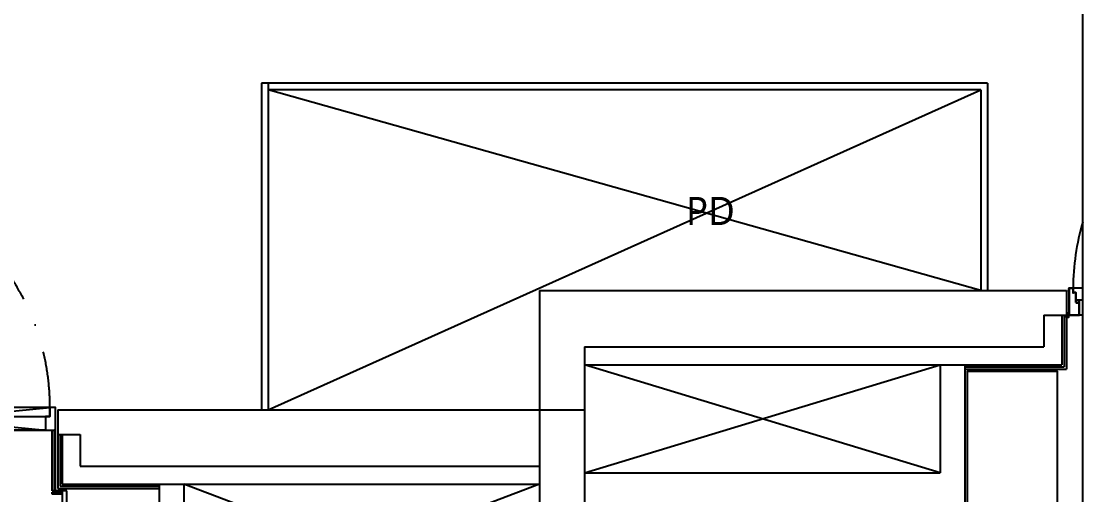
# Model space of a CAD drawing. Header units: millimetres. Extents: x -33000 to 294000, y 0 to 42408.
# Drawn here: x 104092 to 108808, y 17196 to 19299 of the extents above; entities that cross this region are included whole.
import ezdxf
from ezdxf.enums import TextEntityAlignment as Align

# ---------------------------------------------------------------- set-up
doc = ezdxf.new("R2010")
doc.units = ezdxf.units.MM
doc.header["$LTSCALE"] = 50
doc.linetypes.add('DASHDOTX2', pattern=[2, 1, -0.5, 0, -0.5])
doc.layers.add('arch', color=8, linetype='Continuous')
doc.layers.add('실명', color=9, linetype='Continuous')
doc.styles.add('FORTELINE', font='malgun.ttf')

msp = doc.modelspace()

# ---------------------------------------------------------------- linework, layer by layer
at = {"layer": 'arch'}
for p, q in [((108807.8, 9943.4), (108807.8, 25474.6)), ((108355, 18104), (105190, 18994)), ((105190, 17574), (108355, 18994)), ((108745, 18111.4), (108745, 18101)), ((108746.6, 18111.4), (108746.6, 18101)), ((108762.4, 18114), (108747.6, 18114)), ((108762.4, 18112.4), (108747.6, 18112.4)), ((108763.4, 18111.4), (108763.4, 18095)), ((108807.8, 18114), (108765, 18114)), ((108765, 18111.4), (108765, 18114)), ((108765, 18111.4), (108765, 18095)), ((106395, 18104), (106395, 10414)), ((106395, 18104), (108735, 18104)), ((108746.6, 18101), (108745, 18101)), ((108776.4, 18094), (108766, 18094)), ((108776.4, 18092.4), (108766, 18092.4)), ((108777.4, 18050.5), (108777.4, 18091.4)), ((108779, 18050.5), (108779, 18091.4)), ((108807.8, 18061), (108779, 18061)), ((108780, 18049.5), (108789.8, 18049.5)), ((108780, 18047.9), (108789.8, 18047.9)), ((108790.8, 18050.5), (108790.8, 18059.4)), ((108792.4, 17996.6), (108792.4, 18059.4)), ((108794, 17995), (108794, 18059.4)), ((108635, 17994), (108735, 17994)), ((108745, 18007), (108745, 17996.6)), ((108745, 18007), (108746.6, 18007)), ((108746.6, 18007), (108746.6, 17996.6)), ((108747.6, 17995.6), (108791.4, 17995.6)), ((108747.6, 17994), (108793, 17994)), ((108807.8, 17994), (108793, 17994)), ((106595, 17854), (106595, 10634)), ((106595, 17854), (108635, 17854)), ((106595, 17294), (108175, 17774)), ((108175, 17294), (106595, 17774)), ((106595, 17774), (108715, 17774)), ((108175, 17774), (108175, 17294)), ((108285, 17764), (108725, 17764)), ((108285, 17754), (108735, 17754)), ((104255, 17574), (106595, 17574)), ((104255, 17574), (104255, 17464)), ((106595, 17574), (106595, 10414)), ((104230, 17214), (104230, 17484)), ((104230, 17484), (104239, 17484)), ((104245, 17484), (104239, 17484)), ((104239, 17484), (104239, 17208)), ((104239, 17484), (104239, 17214)), ((104245, 17208), (104245, 17484)), ((104255, 17464), (104255, 17224)), ((104255, 17464), (104355, 17464)), ((104265, 17464), (104265, 17234)), ((104275, 17464), (104275, 17244)), ((104355, 17464), (104355, 17324)), ((104355, 17324), (106395, 17324)), ((104365, 17324), (106395, 17324)), ((106395, 17324), (106395, 10634)), ((106595, 17294), (108175, 17294)), ((104239, 17214), (104230, 17214)), ((104245, 17214), (104245, 17208)), ((104275, 17214), (104245, 17214)), ((104255, 17224), (104705, 17224)), ((104265, 17234), (104705, 17234)), ((104275, 17244), (106395, 17244)), ((104275, 17208), (104275, 17214)), ((104295, 17214), (104275, 17214)), ((104275, 17214), (104275, 17134)), ((104295, 17134), (104295, 17214)), ((104705, 17244), (104705, 15074)), ((106395, 17244), (104815, 16644)), ((106395, 16644), (104815, 17244)), ((104815, 17244), (104815, 16644)), ((104230, 17199), (104230, 17208)), ((104230, 17208), (104275, 17208)), ((104275, 17199), (104230, 17199)), ((104239, 17208), (104245, 17208)), ((104245, 17208), (104275, 17208)), ((104275, 17208), (104275, 17199))]:
    msp.add_line(p, q, dxfattribs=at)
at = {"layer": 'arch', "linetype": 'Continuous'}
for p, q in [((105160, 19024), (105160, 17574)), ((108385, 19024), (105160, 19024)), ((105190, 19024), (105190, 17574)), ((108385, 19024), (108385, 18104)), ((108355, 18994), (105190, 18994)), ((108355, 18994), (108355, 18104))]:
    msp.add_line(p, q, dxfattribs=at)
at = {"layer": 'arch', "elevation": 0}
for points in [[(108748, 18111.4), (108748, 17996.5), (108748, 18111.4), (108746.6, 18111.4), (108746.6, 17996.5), (108748, 17996.5)], [(108735, 18104), (108735, 17994)], [(108635, 17994), (108635, 17854)], [(108715, 17994), (108715, 17774)], [(108725, 17994), (108725, 17764)], [(108735, 17994), (108735, 17754)], [(108285, 15904), (108285, 17774)]]:
    msp.add_lwpolyline(points, dxfattribs=at)
for points in [[(108735, 17984), (108735, 17994), (108745, 17994), (108745, 17984)], [(108295, 15914), (108695, 15914), (108695, 17744), (108295, 17744)], [(104220, 17584), (103170, 17584), (104200, 17484), (103190, 17484)]]:
    msp.add_lwpolyline(points, close=True, dxfattribs=at)
at = {"layer": 'arch', "linetype": 'Continuous', "ltscale": 4, "elevation": 0}
for points in [[(103145, 17484), (104245, 17484), (104245, 17584), (103145, 17584)], [(104220, 17544), (104220, 17584), (103170, 17584), (103170, 17544)]]:
    msp.add_lwpolyline(points, close=True, dxfattribs=at)
msp.add_lwpolyline([(104245, 17484), (104245, 17584), (104220, 17584), (104220, 17544), (104200, 17544), (104200, 17484), (104245, 17484)], dxfattribs=at)
at = {"layer": 'arch', "linetype": 'DASHDOTX2', "ltscale": 5}
msp.add_arc((103170, 17584), 1050, 0, 90, dxfattribs=at)
at = {"layer": 'arch'}
for centre, radius, start, end in [((109827.3, 18108.5), 1062.4, 163.676, 179.7082), ((108747.6, 18111.4), 2.6, 90, 180), ((108747.6, 18111.4), 1, 90, 180), ((108762.4, 18111.4), 2.6, 0, 90), ((108762.4, 18111.4), 1, 0, 90), ((108766, 18095), 2.6, 180, 270), ((108766, 18095), 1, 180, 270), ((108776.4, 18091.4), 2.6, 0, 90), ((108776.4, 18091.4), 1, 0, 90), ((108792.4, 18059.4), 1.6, 0, 180), ((108780, 18050.5), 2.6, 180, 270), ((108780, 18050.5), 1, 180, 270), ((108789.8, 18050.5), 2.6, 270, 0), ((108789.8, 18050.5), 1, 270, 0), ((108747.6, 17996.6), 2.6, 180, 270), ((108747.6, 17996.6), 1, 180, 270), ((108791.4, 17996.6), 1, 270, 0), ((108793, 17995), 1, 270, 0)]:
    msp.add_arc(centre, radius, start, end, dxfattribs=at)

# ---------------------------------------------------------------- texts
at = {"layer": '실명', "linetype": 'ByBlock', "style": 'FORTELINE'}
msp.add_text('PD', height=125, dxfattribs=at).set_placement((107153.9, 18456.5), align=Align.MIDDLE_CENTER)

doc.saveas('drawing.dxf')
